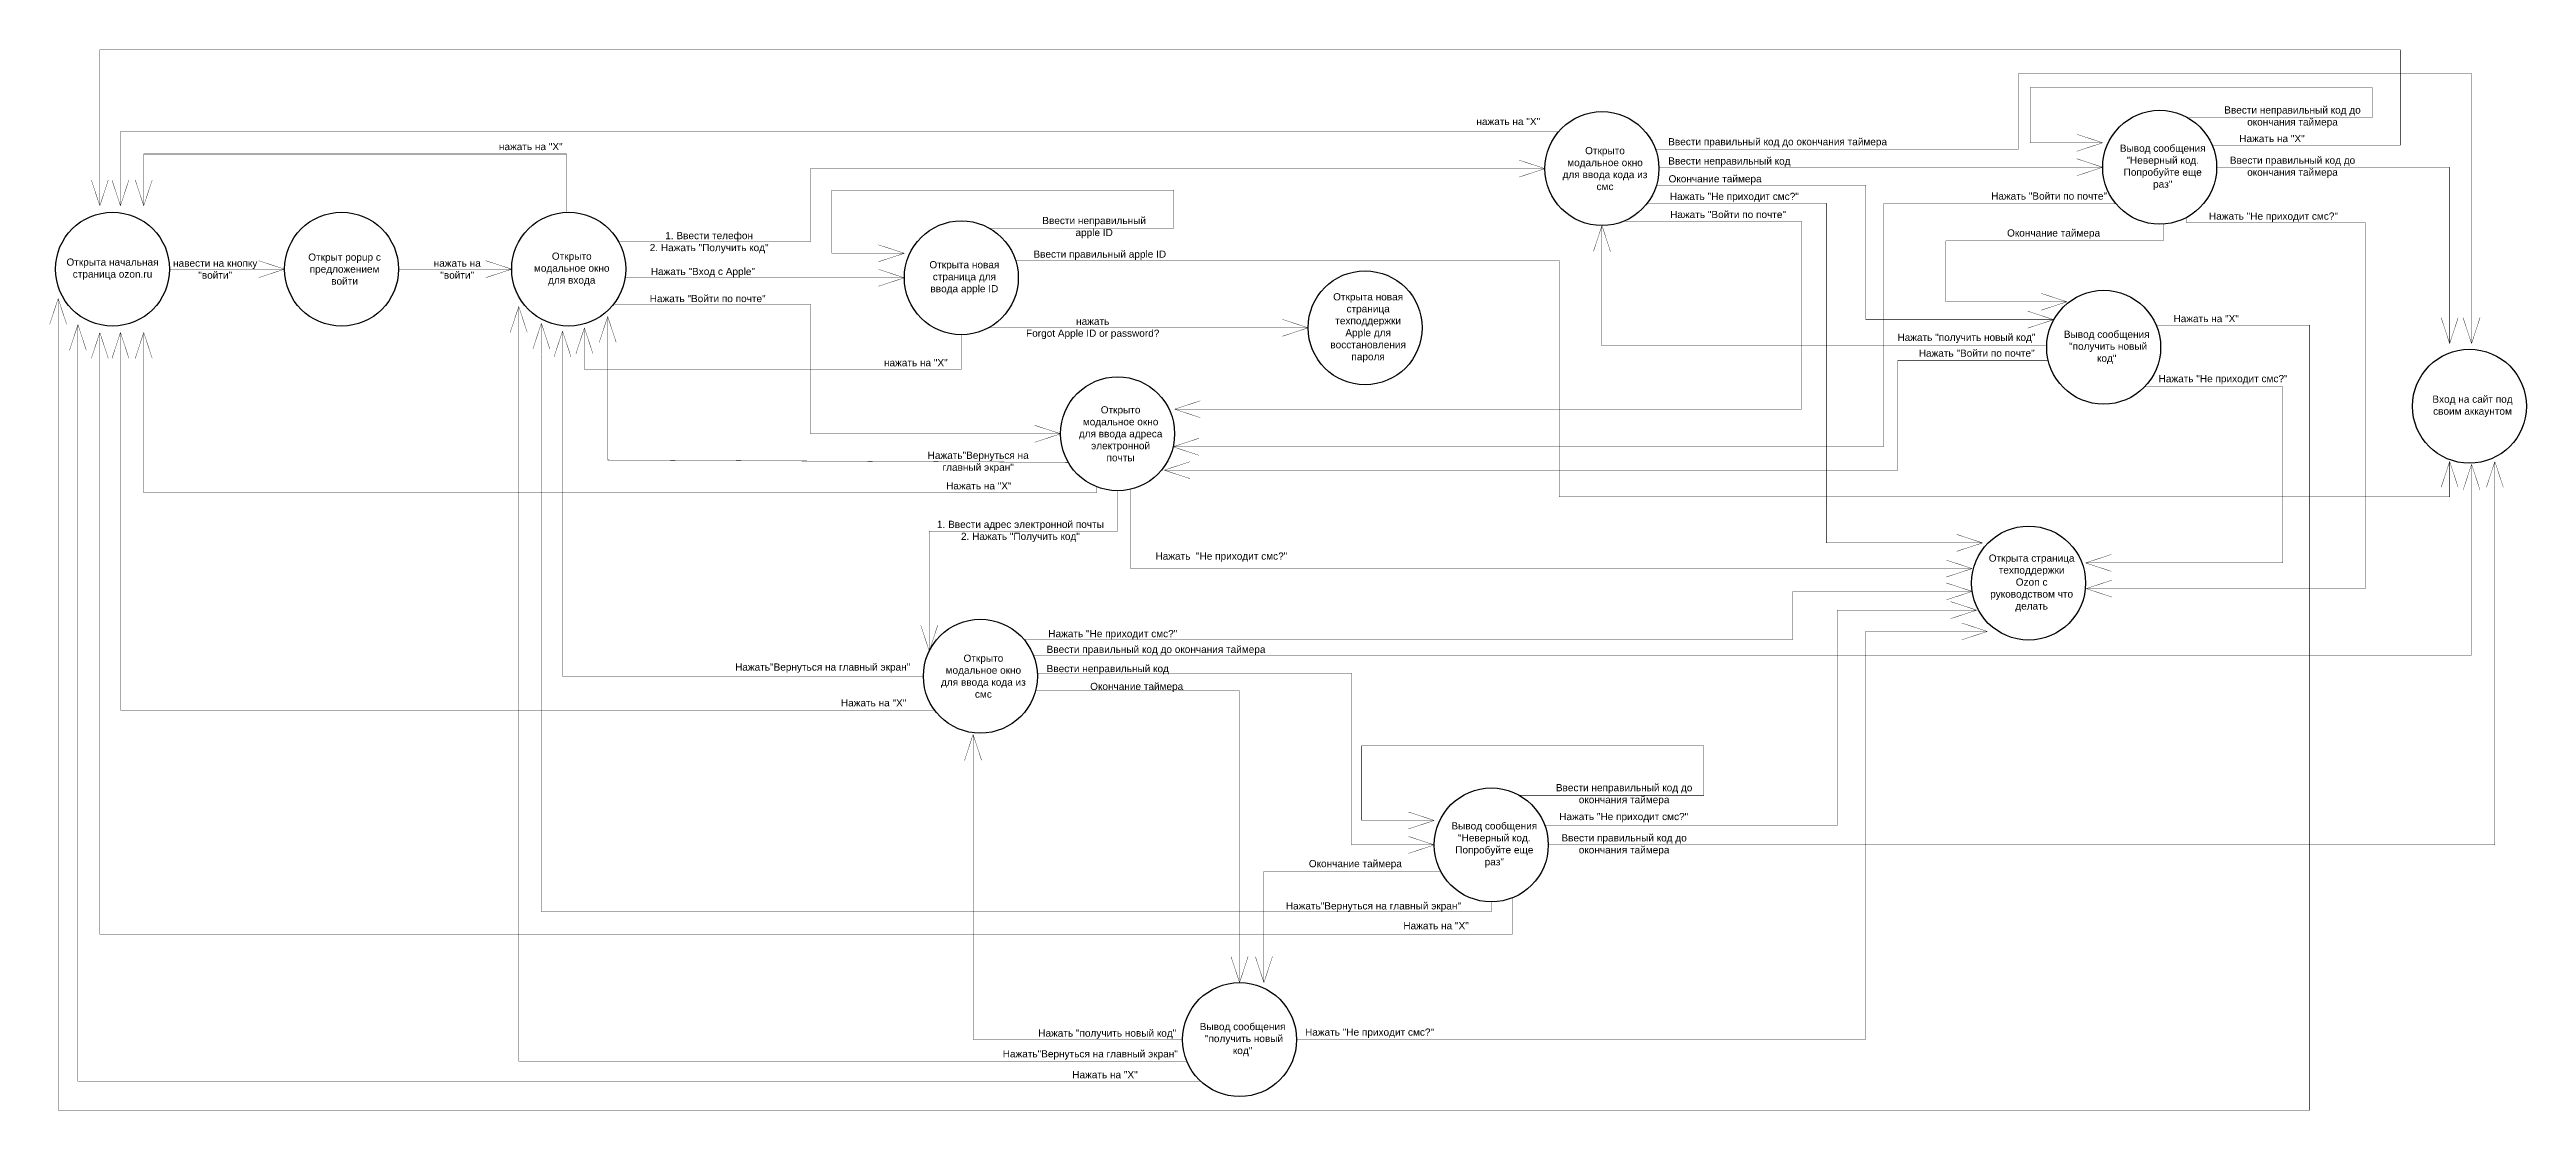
# Model space of a CAD drawing. Header units: inches. Extents: x -185 to 505, y -234 to 61.
import ezdxf

# ---------------------------------------------------------------- set-up
doc = ezdxf.new("R2010")
doc.units = ezdxf.units.IN
doc.header["$LTSCALE"] = 0.4
doc.header["$MEASUREMENT"] = 0
doc.linetypes.add('ACAD_ISO02W100', pattern=[15, 12, -3])
doc.linetypes.add('ACAD_ISO10W100', pattern=[18, 12, -3, 0, -3])
for name, color, linetype in [('вход', 3, 'Continuous'), ('назад', 5, 'Continuous'), ('почта', 114, 'Continuous'), ('сайт', 1, 'Continuous'), ('техподдержка', 6, 'Continuous')]:
    doc.layers.add(name, color=color, linetype=linetype)
doc.styles.get("Standard").update_dxf_attribs({"font": 'arial.ttf'})

# ---------------------------------------------------------------- blocks, each defined once
blk = doc.blocks.new('*U3')
at = {"ltscale": 0.4, "const_width": 0.1}
for points in [[(-35.65, 0), (0, 0)], [(0, 0), (-7.2, 2.36)], [(0, 0), (-7.2, -2.36)]]:
    blk.add_lwpolyline(points, dxfattribs=at)
blk = doc.blocks.new('*U22')
at = {"ltscale": 0.4, "const_width": 0.1}
for points in [[(-9.81, 0), (0, 0)], [(0, 0), (-7.2, 2.36)], [(0, 0), (-7.2, -2.36)]]:
    blk.add_lwpolyline(points, dxfattribs=at)
blk = doc.blocks.new('*U5')
at = {"ltscale": 0.4, "const_width": 0.1}
for points in [[(-20.6, 0), (0, 0)], [(0, 0), (-7.2, 2.36)], [(0, 0), (-7.2, -2.36)]]:
    blk.add_lwpolyline(points, dxfattribs=at)
blk = doc.blocks.new('*U34')
at = {"ltscale": 0.4, "const_width": 0.1}
for points in [[(-11.63, 0), (0, 0)], [(0, 0), (-7.2, 2.36)], [(0, 0), (-7.2, -2.36)]]:
    blk.add_lwpolyline(points, dxfattribs=at)
blk = doc.blocks.new('*U45')
at = {"ltscale": 0.4, "const_width": 0.1}
for points in [[(-9.04, 0), (0, 0)], [(0, 0), (-7.2, 2.36)], [(0, 0), (-7.2, -2.36)]]:
    blk.add_lwpolyline(points, dxfattribs=at)
blk = doc.blocks.new('*U38')
at = {"ltscale": 0.4, "const_width": 0.1}
for points in [[(-33.54, 0), (0, 0)], [(0, 0), (-7.2, 2.36)], [(0, 0), (-7.2, -2.36)]]:
    blk.add_lwpolyline(points, dxfattribs=at)
blk = doc.blocks.new('*U7')
at = {"ltscale": 0.4, "const_width": 0.1}
for points in [[(-16.13, 0), (0, 0)], [(0, 0), (-7.2, 2.36)], [(0, 0), (-7.2, -2.36)]]:
    blk.add_lwpolyline(points, dxfattribs=at)
blk = doc.blocks.new('*U36')
at = {"ltscale": 0.4, "const_width": 0.1}
for points in [[(-8.17, 0), (0, 0)], [(0, 0), (-7.2, 2.36)], [(0, 0), (-7.2, -2.36)]]:
    blk.add_lwpolyline(points, dxfattribs=at)
blk = doc.blocks.new('*U12')
at = {"ltscale": 0.4, "const_width": 0.1}
for points in [[(-23.06, 0), (0, 0)], [(0, 0), (-7.2, 2.36)], [(0, 0), (-7.2, -2.36)]]:
    blk.add_lwpolyline(points, dxfattribs=at)
blk = doc.blocks.new('*U9')
at = {"ltscale": 0.4, "const_width": 0.1}
for points in [[(-37.31, 0), (0, 0)], [(0, 0), (-7.2, 2.36)], [(0, 0), (-7.2, -2.36)]]:
    blk.add_lwpolyline(points, dxfattribs=at)
blk = doc.blocks.new('*U4')
at = {"ltscale": 0.4, "const_width": 0.1}
for points in [[(-38.03, 0), (0, 0)], [(0, 0), (-7.2, 2.36)], [(0, 0), (-7.2, -2.36)]]:
    blk.add_lwpolyline(points, dxfattribs=at)
blk = doc.blocks.new('*U15')
at = {"ltscale": 0.4, "const_width": 0.1}
for points in [[(-53.17, 0), (0, 0)], [(0, 0), (-7.2, 2.36)], [(0, 0), (-7.2, -2.36)]]:
    blk.add_lwpolyline(points, dxfattribs=at)
blk = doc.blocks.new('*U16')
at = {"ltscale": 0.4, "const_width": 0.1}
for points in [[(-9.88, 0), (0, 0)], [(0, 0), (-7.2, 2.36)], [(0, 0), (-7.2, -2.36)]]:
    blk.add_lwpolyline(points, dxfattribs=at)
blk = doc.blocks.new('*U6')
at = {"ltscale": 0.4, "const_width": 0.1}
for points in [[(-43.71, 0), (0, 0)], [(0, 0), (-7.2, 2.36)], [(0, 0), (-7.2, -2.36)]]:
    blk.add_lwpolyline(points, dxfattribs=at)
blk = doc.blocks.new('*U14')
at = {"ltscale": 0.4, "const_width": 0.1}
for points in [[(-49.11, 0), (0, 0)], [(0, 0), (-7.2, 2.36)], [(0, 0), (-7.2, -2.36)]]:
    blk.add_lwpolyline(points, dxfattribs=at)
blk = doc.blocks.new('*U18')
at = {"ltscale": 0.4, "const_width": 0.1}
for points in [[(-20.23, 0), (0, 0)], [(0, 0), (-7.2, 2.36)], [(0, 0), (-7.2, -2.36)]]:
    blk.add_lwpolyline(points, dxfattribs=at)
blk = doc.blocks.new('*U47')
at = {"ltscale": 0.4, "const_width": 0.1}
for points in [[(-8.99, 0), (0, 0)], [(0, 0), (-7.2, 2.36)], [(0, 0), (-7.2, -2.36)]]:
    blk.add_lwpolyline(points, dxfattribs=at)
blk = doc.blocks.new('*U46')
at = {"ltscale": 0.4, "const_width": 0.1}
for points in [[(-8.25, 0), (0, 0)], [(0, 0), (-7.2, 2.36)], [(0, 0), (-7.2, -2.36)]]:
    blk.add_lwpolyline(points, dxfattribs=at)
blk = doc.blocks.new('*U21')
at = {"ltscale": 0.4, "const_width": 0.1}
for points in [[(-11.47, 0), (0, 0)], [(0, 0), (-7.2, 2.36)], [(0, 0), (-7.2, -2.36)]]:
    blk.add_lwpolyline(points, dxfattribs=at)
blk = doc.blocks.new('*U13')
at = {"ltscale": 0.4, "const_width": 0.1}
for points in [[(-8.8, 0), (0, 0)], [(0, 0), (-7.2, 2.36)], [(0, 0), (-7.2, -2.36)]]:
    blk.add_lwpolyline(points, dxfattribs=at)
blk = doc.blocks.new('*U32')
at = {"ltscale": 0.4, "const_width": 0.1}
for points in [[(-33.98, 0), (0, 0)], [(0, 0), (-7.2, 2.36)], [(0, 0), (-7.2, -2.36)]]:
    blk.add_lwpolyline(points, dxfattribs=at)
blk = doc.blocks.new('*U24')
at = {"ltscale": 0.4, "const_width": 0.1}
for points in [[(-44.65, 0), (0, 0)], [(0, 0), (-7.2, 2.36)], [(0, 0), (-7.2, -2.36)]]:
    blk.add_lwpolyline(points, dxfattribs=at)
blk = doc.blocks.new('*U25')
at = {"ltscale": 0.4, "const_width": 0.1}
for points in [[(-167.61, 0), (0, 0)], [(0, 0), (-7.2, 2.36)], [(0, 0), (-7.2, -2.36)]]:
    blk.add_lwpolyline(points, dxfattribs=at)
blk = doc.blocks.new('*U26')
at = {"ltscale": 0.4, "const_width": 0.1}
for points in [[(-210.8, 0), (0, 0)], [(0, 0), (-7.2, 2.36)], [(0, 0), (-7.2, -2.36)]]:
    blk.add_lwpolyline(points, dxfattribs=at)
blk = doc.blocks.new('*U27')
at = {"ltscale": 0.4, "const_width": 0.1}
for points in [[(-14.43, 0), (0, 0)], [(0, 0), (-7.2, 2.36)], [(0, 0), (-7.2, -2.36)]]:
    blk.add_lwpolyline(points, dxfattribs=at)
blk = doc.blocks.new('*U31')
at = {"ltscale": 0.4, "const_width": 0.1}
for points in [[(-43.49, 0), (0, 0)], [(0, 0), (-7.2, 2.36)], [(0, 0), (-7.2, -2.36)]]:
    blk.add_lwpolyline(points, dxfattribs=at)
blk = doc.blocks.new('*U30')
at = {"ltscale": 0.4, "const_width": 0.1}
for points in [[(-20.74, 0), (0, 0)], [(0, 0), (-7.2, 2.36)], [(0, 0), (-7.2, -2.36)]]:
    blk.add_lwpolyline(points, dxfattribs=at)
blk = doc.blocks.new('*U44')
at = {"ltscale": 0.4, "const_width": 0.1}
for points in [[(-8.07, 0), (0, 0)], [(0, 0), (-7.2, 2.36)], [(0, 0), (-7.2, -2.36)]]:
    blk.add_lwpolyline(points, dxfattribs=at)
blk = doc.blocks.new('*U29')
at = {"ltscale": 0.4, "const_width": 0.1}
for points in [[(-31.53, 0), (0, 0)], [(0, 0), (-7.2, 2.36)], [(0, 0), (-7.2, -2.36)]]:
    blk.add_lwpolyline(points, dxfattribs=at)
blk = doc.blocks.new('*U28')
at = {"ltscale": 0.4, "const_width": 0.1}
for points in [[(-32.05, 0), (0, 0)], [(0, 0), (-7.2, 2.36)], [(0, 0), (-7.2, -2.36)]]:
    blk.add_lwpolyline(points, dxfattribs=at)
blk = doc.blocks.new('*U33')
at = {"ltscale": 0.4, "const_width": 0.1}
for points in [[(-7.78, 0), (0, 0)], [(0, 0), (-7.2, 2.36)], [(0, 0), (-7.2, -2.36)]]:
    blk.add_lwpolyline(points, dxfattribs=at)
blk = doc.blocks.new('*U35')
at = {"ltscale": 0.4, "const_width": 0.1}
for points in [[(-226.17, 0), (0, 0)], [(0, 0), (-7.2, 2.36)], [(0, 0), (-7.2, -2.36)]]:
    blk.add_lwpolyline(points, dxfattribs=at)
blk = doc.blocks.new('*U39')
at = {"ltscale": 0.4, "const_width": 0.1}
for points in [[(-89, 0), (0, 0)], [(0, 0), (-7.2, 2.36)], [(0, 0), (-7.2, -2.36)]]:
    blk.add_lwpolyline(points, dxfattribs=at)
blk = doc.blocks.new('*U37')
at = {"ltscale": 0.4, "const_width": 0.1}
for points in [[(-7.74, 0), (0, 0)], [(0, 0), (-7.2, 2.36)], [(0, 0), (-7.2, -2.36)]]:
    blk.add_lwpolyline(points, dxfattribs=at)
blk = doc.blocks.new('*U48')
at = {"ltscale": 0.4, "const_width": 0.1}
for points in [[(-7.89, 0), (0, 0)], [(0, 0), (-7.2, 2.36)], [(0, 0), (-7.2, -2.36)]]:
    blk.add_lwpolyline(points, dxfattribs=at)
blk = doc.blocks.new('*U42')
at = {"ltscale": 0.4, "const_width": 0.1}
for points in [[(-8.11, 0), (0, 0)], [(0, 0), (-7.2, 2.36)], [(0, 0), (-7.2, -2.36)]]:
    blk.add_lwpolyline(points, dxfattribs=at)

msp = doc.modelspace()

# ---------------------------------------------------------------- linework, layer by layer
at = {"const_width": 0.1}
for points in [[(410.32, 42.1), (461.69, 42.1), (461.69, 50.48), (366.4, 50.48), (366.4, 35.11)], [(-26.65, 7.48), (26.74, 7.48), (26.74, 27.91), (231.3, 27.91)], [(263.04, 28.29), (373.7, 28.29), (370.5, 28.29)], [(76.56, 11.31), (127.94, 11.31), (127.94, 21.88), (32.65, 21.88), (32.65, 4.32)], [(-24.91, -2.5), (36.75, -2.5)], [(365.23, -14.17), (320.62, -14.17)], [(89.9, -112.62), (177.42, -112.62), (177.42, -160.51)], [(224.16, -146.69), (275.54, -146.69), (275.54, -132.9), (180.25, -132.9), (180.25, -153.69)]]:
    msp.add_lwpolyline(points, dxfattribs=at)
at = {"linetype": 'ACAD_ISO02W100', "const_width": 0.1}
for points in [[(320.62, -14.17), (320.62, 23.29), (262.36, 23.29)], [(403.49, 12.45), (403.49, 7.81), (342.97, 7.81), (342.97, -9.19), (342.97, -9.19), (368.76, -9.19)], [(146.24, -198.87), (146.24, -117.62), (89.39, -117.62)], [(202.29, -167.86), (153.02, -167.86), (153.02, -167.86), (153.02, -167.86), (153.02, -167.86)], [(153.02, -167.86), (153.02, -190.76)]]:
    msp.add_lwpolyline(points, dxfattribs=at)
at = {"ltscale": 0.4, "const_width": 0.1}
for points in [[(371.04, -21.5), (314.73, -21.5), (314.73, -21.5), (247.17, -21.5), (247.17, -21.5)], [(59.82, -85.91), (59.82, -85.91), (59.82, -73.06), (112.27, -73.06), (112.27, -61.84)], [(130.45, -214.74), (72.03, -214.74), (72.03, -214.74), (72.03, -214.74), (72.03, -167.03)]]:
    msp.add_lwpolyline(points, dxfattribs=at)
at = {"color": 5, "linetype": 'ACAD_ISO02W100', "const_width": 0.1}
msp.add_lwpolyline([(-29.73, -53.27), (98.53, -53.92)], dxfattribs=at)
for centre in [(247.17, 27.91), (402.5, 28.29), (-40.6, -0.1), (68.75, -2.5), (386.9, -21.86), (112.27, -45.97), (74.06, -113.51), (216.35, -160.51), (146.24, -214.74)]:
    msp.add_circle(centre, 15.87)
at = {"ltscale": 0.4}
for centre in [(-167.65, -0.1), (-103.87, -0.1)]:
    msp.add_circle(centre, 15.87, dxfattribs=at)
at = {"layer": 'вход', "const_width": 0.1}
for points in [[(262.11, 33.29), (363.22, 33.29), (363.22, 54.37), (489.36, 54.37), (489.36, 22.89), (489.36, 22.89)], [(83.86, 2.34), (235.29, 2.34), (235.29, -63.56), (483.26, -63.56)], [(88.8, -107.62), (489.36, -107.62)]]:
    msp.add_lwpolyline(points, dxfattribs=at)
at = {"layer": 'вход', "ltscale": 0.4, "const_width": 0.1}
for points in [[(418.37, 28.29), (483.26, 28.29), (483.26, 28.29), (483.26, 28.29)], [(232.22, -160.51), (495.85, -160.51), (495.85, -80.75), (495.85, -80.75)]]:
    msp.add_lwpolyline(points, dxfattribs=at)
at = {"layer": 'вход'}
msp.add_circle((488.78, -38.29), 15.87, dxfattribs=at)
at = {"layer": 'назад', "linetype": 'ACAD_ISO02W100', "const_width": 0.1}
for points in [[(131.55, -220.75), (-54.51, -220.75), (-54.51, -21.97)], [(216.35, -176.38), (216.35, -179.11), (-48.21, -179.11), (-48.21, -23.97)], [(58.19, -113.51), (58.19, -113.51), (58.19, -113.51), (-42.32, -113.51), (-42.32, -25.52)], [(-29.73, -23.1), (-29.73, -53.27)]]:
    msp.add_lwpolyline(points, dxfattribs=at)
at = {"layer": 'почта', "linetype": 'ACAD_ISO10W100', "const_width": 0.1}
for points in [[(390.34, 18.1), (325.62, 18.1), (325.62, -49.59), (135.97, -49.59)], [(253.35, 13.29), (302.73, 13.29), (302.73, -39.12), (137.17, -39.12)]]:
    msp.add_lwpolyline(points, dxfattribs=at)
at = {"layer": 'почта', "linetype": 'ACAD_ISO10W100', "ltscale": 0.4, "const_width": 0.1}
msp.add_lwpolyline([(-28.08, -9.85), (26.74, -9.85), (26.74, -45.97), (88.33, -45.97)], dxfattribs=at)
at = {"layer": 'почта', "linetype": 'ACAD_ISO10W100', "const_width": 0.1, "flags": 128}
msp.add_lwpolyline([(371.46, -25.5), (329.54, -25.5), (329.54, -56.1), (134.24, -56.1)], dxfattribs=at)
at = {"layer": 'сайт', "ltscale": 0.4, "const_width": 0.1}
for points in [[(417.13, 34.45), (469.52, 34.45), (469.52, 61.04), (-171.18, 61.04)], [(-41.18, 15.76), (-41.18, 15.76), (-41.18, 31.98), (-158.95, 31.98)], [(401.54, -15.71), (444.27, -15.71), (444.27, -234.44), (-182.78, -234.44)], [(106.42, -60.72), (106.42, -60.72), (106.42, -62.4), (-158.95, -62.4)], [(222.27, -175.23), (222.27, -175.23), (222.27, -185.35), (-171.18, -185.35)], [(-177.28, -226.35), (135.42, -226.35)]]:
    msp.add_lwpolyline(points, dxfattribs=at)
at = {"layer": 'сайт', "color": 1, "ltscale": 0.4, "const_width": 0.1}
for points in [[(235.17, 38.29), (205.86, 38.29), (205.86, 38.29), (-165.44, 38.29)], [(61.3, -122.94), (61.3, -122.94), (61.3, -122.94), (-165.44, -122.94), (-165.44, -61.46)]]:
    msp.add_lwpolyline(points, dxfattribs=at)
at = {"layer": 'сайт', "const_width": 0.1}
msp.add_lwpolyline([(68.75, -18.37), (68.75, -18.37), (68.75, -28.07), (-36.22, -28.07), (-36.22, -28.07)], dxfattribs=at)
at = {"layer": 'техподдержка', "const_width": 0.1}
for points in [[(259.8, 18.29), (309.66, 18.29), (309.66, -76.36), (309.66, -76.36), (317.52, -76.36)], [(409.94, 14.27), (409.94, 12.81), (459.81, 12.81), (459.81, -89.1), (459.81, -89.1), (417.51, -89.1)], [(398.32, -32.88), (436.83, -32.88), (436.83, -81.94), (436.83, -81.94), (403.68, -81.94)], [(314.62, -83.52), (300.31, -83.52), (300.31, -83.52), (115.88, -83.52), (115.88, -61.42)], [(86.2, -103.29), (300.31, -103.29), (300.31, -89.88), (314.62, -89.88), (314.62, -89.88)], [(231.28, -155.12), (312.69, -155.12), (312.69, -95.1), (322.34, -95.1), (322.34, -95.1)], [(162.11, -214.74), (320.54, -214.74), (320.54, -154.25), (320.54, -101.03), (320.54, -101.03)]]:
    msp.add_lwpolyline(points, dxfattribs=at)
at = {"layer": 'техподдержка'}
for centre in [(181.21, -16.44), (365.99, -87.56)]:
    msp.add_circle(centre, 15.87, dxfattribs=at)

# ---------------------------------------------------------------- block references
for name, p in [('*U18', (386.63, 35.11)), ('*U7', (231.3, 27.91)), ('*U7', (386.63, 28.29)), ('*U28', (-119.74, -0.1)), ('*U29', (-56.47, -0.1)), ('*U18', (52.88, 4.32)), ('*U7', (52.88, -2.5)), ('*U48', (376.64, -9.19)), ('*U37', (372.96, -14.17)), ('*U18', (200.48, -153.69)), ('*U12', (200.48, -160.51))]:
    msp.add_blockref(name, p)
for name, p, rotation in [('*U38', (247.17, 12.04), 90), ('*U5', (59.82, -106.51), 270), ('*U9', (72.03, -129.72), 90), ('*U33', (146.24, -198.87), 270), ('*U42', (153.02, -198.87), 270)]:
    msp.add_blockref(name, p, dxfattribs=dict(rotation=rotation))
at = {"layer": 'вход', "xscale": -1, "rotation": 90}
for name, p in [('*U14', (483.26, -20.82)), ('*U6', (489.36, -20.82))]:
    msp.add_blockref(name, p, dxfattribs=at)
at = {"layer": 'вход', "rotation": 90}
for name, p in [('*U16', (483.26, -53.69)), ('*U15', (489.36, -54.45)), ('*U4', (495.85, -53.7))]:
    msp.add_blockref(name, p, dxfattribs=at)
at = {"layer": 'назад', "rotation": 90}
for name, p in [('*U21', (-54.51, -10.5)), ('*U13', (-48.21, -15.16)), ('*U36', (-42.32, -17.35))]:
    msp.add_blockref(name, p, dxfattribs=at)
at = {"layer": 'назад', "linetype": 'ACAD_ISO02W100', "ltscale": 0.4, "rotation": 90}
msp.add_blockref('*U22', (-29.73, -13.3), dxfattribs=at)
at = {"layer": 'почта', "rotation": 180}
for name, p in [('*U45', (128.14, -39.12)), ('*U46', (127.72, -49.59)), ('*U47', (125.25, -56.1))]:
    msp.add_blockref(name, p, dxfattribs=at)
at = {"layer": 'почта'}
msp.add_blockref('*U44', (96.4, -45.97), dxfattribs=at)
at = {"layer": 'сайт', "xscale": -1, "rotation": 90}
for name, p in [('*U31', (-171.18, 17.55)), ('*U30', (-165.44, 17.55)), ('*U27', (-158.95, 17.55))]:
    msp.add_blockref(name, p, dxfattribs=at)
at = {"layer": 'сайт', "rotation": 90}
for name, p in [('*U35', (-182.78, -8.27)), ('*U26', (-177.28, -15.55)), ('*U25', (-171.18, -17.75)), ('*U6', (-165.44, -17.75)), ('*U24', (-158.95, -17.75)), ('*U34', (-36.22, -16.44))]:
    msp.add_blockref(name, p, dxfattribs=at)
at = {"layer": 'техподдержка'}
for name, p in [('*U39', (165.34, -16.44)), ('*U3', (353.17, -76.36)), ('*U3', (350.27, -83.52)), ('*U3', (350.27, -89.88)), ('*U3', (351.54, -95.1)), ('*U32', (354.52, -101.03))]:
    msp.add_blockref(name, p, dxfattribs=at)
at = {"layer": 'техподдержка', "xscale": -1}
for p in [(381.86, -81.94), (382.01, -89.1)]:
    msp.add_blockref('*U3', p, dxfattribs=at)

# ---------------------------------------------------------------- texts
at = {"char_height": 2, "attachment_point": 5}
for s, width, insert in [('нажать на "Х"', 21.9706, (221.08, 41.03)), ('Ввести неправильный код до \\Pокончания таймера', 70.8598, (439.49, 42.28)), ('нажать на "Х"', 21.9706, (-51.16, 34.05)), ('Ввести правильный код до окончания таймера', 128.489, (296.1, 35.1)), ('Вывод сообщения "Неверный код. Попробуйте еще раз" ', 24.3971, (403.35, 28.29)), ('Нажать на "Х"', 70.8598, (433.77, 36.28)), ('Открыто модальное окно для ввода кода из смс', 24.3971, (248.02, 27.91)), ('Ввести неправильный код', 43.8907, (282.66, 29.74)), ('Ввести правильный код до \\Pокончания таймера', 70.8598, (439.49, 28.28)), ('Окончание таймера', 77.6096, (278.68, 24.78)), ('Нажать "Не приходит смс?"', 51.267, (284.04, 19.87)), ('Нажать "Войти по почте"', 41.0411, (371.69, 20.26)), ('Ввести неправильный \\Papple ID', 70.8598, (105.74, 11.48)), ('Нажать "Войти по почте"', 41.0411, (282.29, 15.12)), ('Нажать "Не приходит смс?"', 51.267, (434.19, 14.38)), ('1.^IВвести телефон\\P2.^IНажать "Получить код"', 70.8598, (-1.48, 7.28)), ('Окончание таймера', 70.8598, (372.95, 9.69)), ('Открыта начальная страница ozon.ru', 29.1476, (-167.65, -0.1)), ('навести на кнопку "войти"', 23.5621, (-139.05, -0.1)), ('Открыт popup с предложением войти', 25.8876, (-103.02, -0.1)), ('нажать на "войти"', 21.9706, (-71.65, -0.1)), ('Открыто модальное окно для входа', 24.3971, (-39.75, -0.1)), ('Нажать "Вход с Apple"', 33.1709, (-3.23, -1.04)), ('Открыта новая страница для ввода apple ID', 24.3971, (69.6, -2.5)), ('Ввести правильный apple ID', 51.267, (107.31, 3.79)), ('Открыта новая страница техподдержки Apple для восстановления пароля', 24.3971, (182.05, -16.44)), ('Нажать "Войти по почте"', 49.5954, (-1.89, -8.3)), ('Нажать на "Х"', 70.8598, (415.45, -13.88)), ('нажать \\PForgot Apple ID or password?', 51.267, (105.34, -16.58)), ('Нажать "получить новый код" ', 70.8598, (348.68, -19.39)), ('Вывод сообщения  "получить новый код"', 24.3971, (387.75, -21.86)), ('нажать на "Х"', 23.4212, (56.07, -26.17)), ('Нажать "Войти по почте"', 41.0411, (351.54, -23.51)), ('Нажать "Не приходит смс?"', 51.267, (420.16, -30.89)), ('Открыто модальное окно для ввода адреса электронной почты', 24.3971, (113.11, -45.97)), ('Вход на сайт под своим аккаунтом', 24.3971, (489.62, -38.29)), ('Нажать"Вернуться на главный экран"', 29.2919, (73.44, -53.92)), ('Нажать на "Х"', 70.8598, (73.63, -60.48)), ('1.^IВвести адрес электронной почты\\P2.^IНажать "Получить код"', 70.8598, (85.21, -73.17)), ('Нажать  "Не приходит смс?"', 51.267, (141.17, -80.34)), ('Открыта страница техподдержки Ozon с руководством что делать', 24.3971, (366.84, -87.56)), ('Нажать "Не приходит смс?"', 51.267, (110.93, -101.94)), ('Нажать"Вернуться на главный экран"', 67.0769, (30.14, -111.25)), ('Открыто модальное окно для ввода кода из смс', 24.3971, (74.9, -113.51)), ('Ввести правильный код до окончания таймера', 128.489, (122.98, -106.32)), ('Ввести неправильный код', 33.7112, (109.54, -111.68)), ('Окончание таймера', 77.6096, (117.6, -116.64)), ('Нажать на "Х"', 21.9706, (44.32, -120.94)), ('Ввести неправильный код до \\Pокончания таймера', 70.8598, (253.34, -146.52)), ('Нажать "Не приходит смс?"', 51.267, (253.22, -152.9)), ('Вывод сообщения "Неверный код. Попробуйте еще раз" ', 24.3971, (217.19, -160.51)), ('Ввести правильный код до \\Pокончания таймера', 70.8598, (253.34, -160.51)), ('Окончание таймера', 70.8598, (178.49, -166.01)), ('Нажать"Вернуться на главный экран"', 67.0769, (183.52, -177.79)), ('Нажать на "Х"', 70.8598, (200.97, -183.03)), ('Нажать "получить новый код" ', 70.8598, (109.39, -213.23)), ('Вывод сообщения  "получить новый код"', 24.3971, (147.09, -214.74)), ('Нажать "Не приходит смс?"', 51.267, (182.44, -212.96)), ('Нажать"Вернуться на главный экран"', 67.0769, (104.67, -219.01)), ('Нажать на "Х"', 70.8598, (108.76, -224.54))]:
    msp.add_mtext_dynamic_manual_height_columns(s, width=width, gutter_width=1, heights=[0], dxfattribs=dict(at, insert=insert))

doc.saveas('drawing.dxf')
